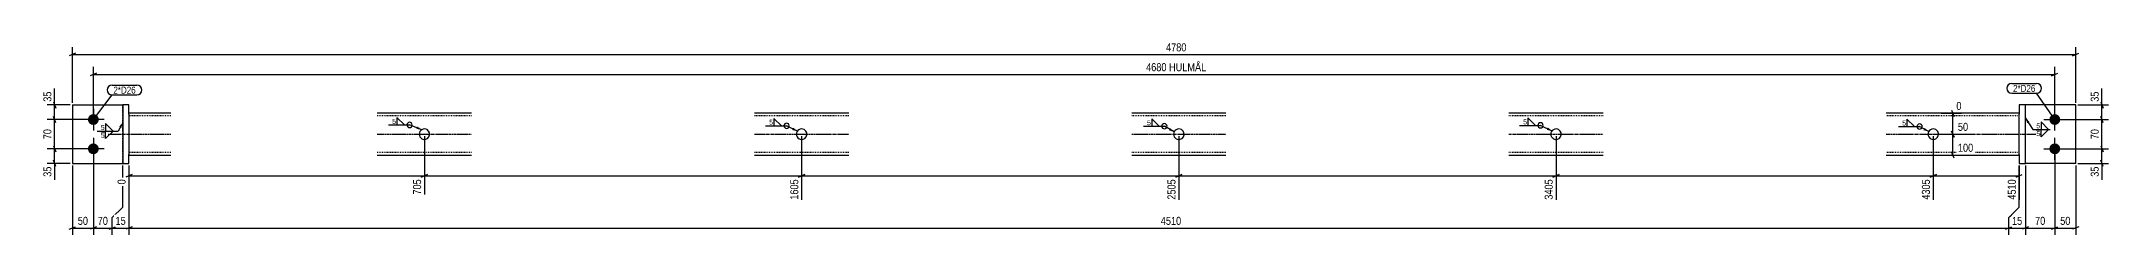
# Model space of a CAD drawing. Header units: millimetres. Extents: x 12 to 16600, y 12 to 475.
# Drawn here: x 11668 to 16600, y 12 to 475 of the extents above; entities that cross this region are included whole.
import ezdxf

# ---------------------------------------------------------------- set-up
doc = ezdxf.new("R2010")
doc.units = ezdxf.units.MM
doc.linetypes.add('DXK_LINE_DOT2', pattern=[3.9198, 1.9599, -1.9599])
doc.linetypes.add('DXK_LINE_DOT3', pattern=[5.9187, 2.979, -0.9799, 0.9799, -0.9799])
for name, color, linetype in [('MÅLSÆTNING', 7, 'Continuous'), ('STÅL', 7, 'Continuous'), ('TEKST', 7, 'Continuous')]:
    doc.layers.add(name, color=color, linetype=linetype)
doc.styles.add('Arial Narrow', font='ARIALN.TTF', dxfattribs={"height": 0.2})

msp = doc.modelspace()

# ---------------------------------------------------------------- hatches: boundary and pattern name
at = {"layer": 'STÅL', "linetype": 'Continuous'}
for points in [[(11791.8, 274.5, -1), (11791.8, 300.5, -1)], [(16471.8, 300.5, -1), (16471.8, 274.5, -1)], [(11791.8, 204.5, -1), (11791.8, 230.5, -1)], [(16471.8, 230.5, -1), (16471.8, 204.5, -1)]]:
    msp.add_hatch(color=96, dxfattribs=at).paths.add_polyline_path(points)
at = {"layer": 'TEKST', "linetype": 'Continuous'}
for points in [[(11853.2, 270.4), (11861.8, 279.9), (11858.7, 267.4)], [(12565.2, 270.7), (12575.7, 263.3), (12562.9, 264.9)], [(13462.1, 268), (13471.9, 259.6), (13459.3, 262.4)], [(14361.5, 267), (14370.8, 258), (14358.4, 261.5)], [(15262.5, 268.4), (15272.4, 260.1), (15259.8, 262.8)], [(16161.6, 267.5), (16171, 258.7), (16158.5, 262.1)]]:
    msp.add_hatch(color=3, dxfattribs=at).paths.add_polyline_path(points)

# ---------------------------------------------------------------- linework, layer by layer
at = {"layer": 'MÅLSÆTNING', "color": 7, "linetype": 'Continuous'}
for p, q in [((11749.3, 446), (11734.3, 440)), ((11741.8, 327.5), (11741.8, 460.7)), ((16514.3, 440), (16529.3, 446)), ((16521.8, 327.5), (16521.8, 460.7)), ((11799.3, 398.4), (11784.3, 392.4)), ((11791.8, 292.5), (11791.8, 413.2)), ((11791.8, 395.4), (16471.8, 395.4)), ((16464.3, 392.4), (16479.3, 398.4)), ((16471.8, 292.5), (16471.8, 413.2)), ((11736.8, 322.5), (11681.7, 322.5)), ((11696.5, 330), (11702.5, 315)), ((11699.5, 287.5), (11699.5, 322.5)), ((16200.3, 302.5), (16249.1, 302.5)), ((16225.4, 310), (16231.4, 295)), ((16228.4, 252.5), (16228.4, 302.5)), ((16526.8, 322.5), (16600.3, 322.5)), ((16581.3, 330), (16587.3, 315)), ((16584.3, 287.5), (16584.3, 322.5)), ((11786.8, 287.5), (11681.7, 287.5)), ((11786.8, 287.5), (11681.7, 287.5)), ((11702.5, 280), (11696.5, 295)), ((11702.5, 280), (11696.5, 295)), ((11699.5, 217.5), (11699.5, 287.5)), ((12581.8, 247.5), (12581.8, 108)), ((12581.8, 247.5), (12581.8, 108)), ((13481.8, 247.5), (13481.8, 95.8)), ((14381.8, 247.5), (14381.8, 95.8)), ((14381.8, 247.5), (14381.8, 95.8)), ((15281.8, 247.5), (15281.8, 95.8)), ((16181.8, 247.5), (16181.8, 95.8)), ((16181.8, 247.5), (16181.8, 95.8)), ((16186.8, 252.5), (16268.6, 252.5)), ((16186.8, 252.5), (16268.6, 252.5)), ((16231.4, 245), (16225.4, 260)), ((16225.4, 260), (16231.4, 245)), ((16228.4, 202.5), (16228.4, 252.5)), ((16476.8, 287.5), (16600.3, 287.5)), ((16476.8, 287.5), (16600.3, 287.5)), ((16587.3, 280), (16581.3, 295)), ((16587.3, 280), (16581.3, 295)), ((16584.3, 217.5), (16584.3, 287.5)), ((11786.8, 217.5), (11681.7, 217.5)), ((11696.5, 225), (11702.5, 210)), ((11791.8, 212.5), (11791.8, 12)), ((16200.7, 202.5), (16280.8, 202.5)), ((16231.4, 195), (16225.4, 210)), ((16471.8, 212.5), (16471.8, 12)), ((16476.8, 217.5), (16600.3, 217.5)), ((16581.3, 225), (16587.3, 210)), ((11736.8, 182.5), (11681.7, 182.5)), ((11702.5, 175), (11696.5, 190)), ((11741.8, 177.5), (11741.8, 12)), ((11861.8, 78), (11861.8, 177.5)), ((11861.8, 78), (11861.8, 177.5)), ((11884.3, 156), (11869.3, 150)), ((11876.8, 177.5), (11876.8, 12)), ((11876.8, 177.5), (11876.8, 12)), ((11876.8, 177.5), (11876.8, 132.4)), ((11876.8, 153), (12581.8, 153)), ((12589.3, 156), (12574.3, 150)), ((12574.3, 150), (12589.3, 156)), ((12581.8, 153), (13481.8, 153)), ((13474.3, 150), (13489.3, 156)), ((14389.3, 156), (14374.3, 150)), ((14374.3, 150), (14389.3, 156)), ((14381.8, 153), (15281.8, 153)), ((15274.3, 150), (15289.3, 156)), ((16189.3, 156), (16174.3, 150)), ((16174.3, 150), (16189.3, 156)), ((16181.8, 153), (16386.8, 153)), ((16379.3, 150), (16394.3, 156)), ((16386.8, 78), (16386.8, 177.5)), ((16386.8, 177.5), (16386.8, 95.8)), ((16401.8, 177.5), (16401.8, 12)), ((16521.8, 177.5), (16521.8, 12)), ((16526.8, 182.5), (16600.3, 182.5)), ((16587.3, 175), (16581.3, 190)), ((11836.8, 53), (11861.8, 78)), ((11836.8, 12), (11836.8, 53)), ((16361.8, 53), (16386.8, 78)), ((16361.8, 12), (16361.8, 53)), ((11734.3, 25), (11749.3, 31)), ((11799.3, 31), (11784.3, 25)), ((11791.8, 28), (11836.8, 28)), ((11829.3, 25), (11844.3, 31)), ((11884.3, 31), (11869.3, 25)), ((11884.3, 31), (11869.3, 25)), ((16354.3, 25), (16369.3, 31)), ((16361.8, 28), (16401.8, 28)), ((16409.3, 31), (16394.3, 25)), ((16464.3, 25), (16479.3, 31)), ((16471.8, 28), (16521.8, 28)), ((16529.3, 31), (16514.3, 25))]:
    msp.add_line(p, q, dxfattribs=at)
at = {"layer": 'STÅL', "color": 2, "linetype": 'Continuous'}
for p, q in [((11741.8, 322.5), (11861.8, 322.5)), ((11741.8, 322.5), (11741.8, 182.5)), ((11861.8, 322.5), (11861.8, 182.5)), ((11876.8, 322.5), (11861.8, 322.5)), ((11876.8, 300.6), (11876.8, 322.5)), ((11976.8, 302.5), (11876.8, 302.5)), ((11876.8, 300.6), (11876.8, 204.3)), ((12694.3, 302.5), (12469.3, 302.5)), ((13594.3, 302.5), (13369.3, 302.5)), ((14494.3, 302.5), (14269.3, 302.5)), ((15394.3, 302.5), (15169.3, 302.5)), ((16386.8, 302.5), (16069.3, 302.5)), ((16401.8, 322.5), (16386.8, 322.5)), ((16386.8, 322.5), (16386.8, 300.6)), ((16386.8, 204.3), (16386.8, 300.6)), ((16521.8, 322.5), (16401.8, 322.5)), ((16401.8, 182.5), (16401.8, 322.5)), ((16521.8, 182.5), (16521.8, 322.5)), ((11876.8, 182.5), (11876.8, 204.3)), ((11876.8, 202.5), (11976.8, 202.5)), ((12469.3, 202.5), (12694.3, 202.5)), ((13369.3, 202.5), (13594.3, 202.5)), ((14269.3, 202.5), (14494.3, 202.5)), ((15169.3, 202.5), (15394.3, 202.5)), ((16069.3, 202.5), (16386.8, 202.5)), ((16386.8, 204.3), (16386.8, 182.5)), ((11741.8, 182.5), (11861.8, 182.5)), ((11861.8, 182.5), (11876.8, 182.5)), ((16386.8, 182.5), (16401.8, 182.5)), ((16521.8, 182.5), (16401.8, 182.5))]:
    msp.add_line(p, q, dxfattribs=at)
at = {"layer": 'STÅL', "color": 96, "linetype": 'Continuous'}
for p, q in [((11791.8, 313.5), (11791.8, 261.5)), ((16471.8, 261.5), (16471.8, 313.5)), ((11817.8, 287.5), (11765.8, 287.5)), ((16445.8, 287.5), (16497.8, 287.5)), ((11817.8, 217.5), (11765.8, 217.5)), ((11791.8, 243.5), (11791.8, 191.5)), ((16445.8, 217.5), (16497.8, 217.5)), ((16471.8, 191.5), (16471.8, 243.5))]:
    msp.add_line(p, q, dxfattribs=at)
at = {"layer": 'STÅL', "color": 7, "linetype": 'DXK_LINE_DOT2'}
for p, q in [((11861.8, 182.5), (11861.8, 322.5)), ((11876.8, 302.5), (11876.8, 301.6)), ((11876.8, 300.6), (11876.8, 301.6)), ((11876.8, 300.6), (11876.8, 204.3)), ((11976.8, 296.5), (11876.8, 296.5)), ((12694.3, 296.5), (12469.3, 296.5)), ((13594.3, 296.5), (13369.3, 296.5)), ((14494.3, 296.5), (14269.3, 296.5)), ((15394.3, 296.5), (15169.3, 296.5)), ((16386.8, 296.5), (16069.3, 296.5)), ((16386.8, 301.6), (16386.8, 302.5)), ((16386.8, 301.6), (16386.8, 300.6)), ((16386.8, 204.3), (16386.8, 300.6)), ((16401.8, 182.5), (16401.8, 322.5)), ((11976.8, 208.5), (11876.8, 208.5)), ((11876.8, 202.5), (11876.8, 204.3)), ((12694.3, 208.5), (12469.3, 208.5)), ((13594.3, 208.5), (13369.3, 208.5)), ((14494.3, 208.5), (14269.3, 208.5)), ((15394.3, 208.5), (15169.3, 208.5)), ((16386.8, 208.5), (16069.3, 208.5)), ((16386.8, 203.4), (16386.8, 204.3)), ((16386.8, 203.4), (16386.8, 202.5))]:
    msp.add_line(p, q, dxfattribs=at)
at = {"layer": 'STÅL', "color": 7, "linetype": 'DXK_LINE_DOT3'}
for p, q in [((11826.8, 252.5), (11976.8, 252.5)), ((12469.3, 252.5), (12694.3, 252.5)), ((12581.8, 252.5), (12581.8, 252.5)), ((13369.3, 252.5), (13594.3, 252.5)), ((13481.8, 252.5), (13481.8, 252.5)), ((14269.3, 252.5), (14494.3, 252.5)), ((14381.8, 252.5), (14381.8, 252.5)), ((15169.3, 252.5), (15394.3, 252.5)), ((15281.8, 252.5), (15281.8, 252.5)), ((16069.3, 252.5), (16436.8, 252.5)), ((16181.8, 252.5), (16181.8, 252.5))]:
    msp.add_line(p, q, dxfattribs=at)
at = {"layer": 'STÅL', "color": 2, "linetype": 'Continuous'}
for centre, start, end in [((12581.8, 252.5), 60.3737, 240.3737), ((12581.8, 252.5), 240.3737, 60.3737), ((13481.8, 252.5), 60.3737, 240.3737), ((13481.8, 252.5), 240.3737, 60.3737), ((14381.8, 252.5), 60.3737, 240.3737), ((14381.8, 252.5), 240.3737, 60.3737), ((15281.8, 252.5), 60.3737, 240.3737), ((15281.8, 252.5), 240.3737, 60.3737), ((16181.8, 252.5), 30.3737, 210.3737), ((16181.8, 252.5), 210.3737, 30.3737)]:
    msp.add_arc(centre, 12.5, start, end, dxfattribs=at)
at = {"layer": 'TEKST', "color": 3, "linetype": 'Continuous'}
for p, q in [((11861.8, 279.9), (11851.2, 260.1)), ((12575.7, 263.3), (12546.3, 274.6)), ((13471.9, 259.6), (13445.8, 272.6)), ((14370.8, 258), (14347.3, 271.6)), ((15272.4, 260.1), (15244.7, 273.6)), ((16171, 258.7), (16149.3, 270.8))]:
    msp.add_line(p, q, dxfattribs=at)
for centre, start, end in [((12546.3, 274.6), 90, 270), ((12546.3, 274.6), 270, 90), ((13445.8, 272.6), 90, 270), ((13445.8, 272.6), 270, 90), ((14347.3, 271.6), 90, 270), ((14347.3, 271.6), 270, 90), ((15244.7, 273.6), 90, 270), ((15244.7, 273.6), 270, 90), ((16149.3, 270.8), 90, 270), ((16149.3, 270.8), 270, 90)]:
    msp.add_arc(centre, 6.25, start, end, dxfattribs=at)

# ---------------------------------------------------------------- wipeouts: each hides what was drawn before it
at = {"color": 0}
msp.add_wipeout([(11892.9, 349.5), (11892.9, 367), (11839.6, 367), (11839.6, 349.5)], dxfattribs=at).dxf.layer = 'TEKST'

# ---------------------------------------------------------------- next in the draw order: wipeouts: each hides what was drawn before it
for points, layer in [([(14451.5, 399.2), (14451.5, 427.2), (14299.7, 427.2), (14299.7, 399.2)], 'MÅLSÆTNING'), ([(11695.7, 358.3), (11667.7, 358.3), (11667.7, 326), (11695.7, 326)], 'MÅLSÆTNING'), ([(16580.6, 358.3), (16552.6, 358.3), (16552.6, 326), (16580.6, 326)], 'MÅLSÆTNING'), ([(11695.7, 268.7), (11667.7, 268.7), (11667.7, 236.3), (11695.7, 236.3)], 'MÅLSÆTNING'), ([(16580.6, 268.7), (16552.6, 268.7), (16552.6, 236.3), (16580.6, 236.3)], 'MÅLSÆTNING'), ([(11830.5, 31.8), (11830.5, 59.7), (11798.2, 59.7), (11798.2, 31.8)], 'MÅLSÆTNING'), ([(16398, 31.8), (16398, 59.7), (16365.7, 59.7), (16365.7, 31.8)], 'MÅLSÆTNING'), ([(16513, 31.8), (16513, 59.7), (16480.7, 59.7), (16480.7, 31.8)], 'MÅLSÆTNING'), ([(11892.9, 349.5), (11892.9, 367), (11839.6, 367), (11839.6, 349.5)], 'TEKST'), ([(16425.5, 353.5), (16425.5, 371), (16372.2, 371), (16372.2, 353.5)], 'TEKST'), ([(12513.5, 276.1), (12513.5, 290.6), (12503.9, 290.6), (12503.9, 276.1)], 'TEKST'), ([(13413, 274.1), (13413, 288.6), (13403.4, 288.6), (13403.4, 274.1)], 'TEKST'), ([(14314.5, 273.1), (14314.5, 287.6), (14304.9, 287.6), (14304.9, 273.1)], 'TEKST'), ([(15212, 275.1), (15212, 289.6), (15202.4, 289.6), (15202.4, 275.1)], 'TEKST'), ([(16116.5, 272.3), (16116.5, 286.8), (16106.9, 286.8), (16106.9, 272.3)], 'TEKST'), ([(16436.4, 265.6), (16436.4, 280.1), (16426.8, 280.1), (16426.8, 265.6)], 'TEKST')]:
    msp.add_wipeout(points, dxfattribs=at).dxf.layer = layer
at = {"color": 0, "linetype": 'Continuous'}
for points in [[(16253.1, 306.5), (16253.1, 334.5), (16232.9, 334.5), (16232.9, 306.5)], [(11872.8, 148.5), (11844.8, 148.5), (11844.8, 128.4), (11872.8, 128.4)], [(12577.8, 148.5), (12549.8, 148.5), (12549.8, 104), (12577.8, 104)], [(13477.8, 148.5), (13449.8, 148.5), (13449.8, 91.8), (13477.8, 91.8)], [(15277.8, 148.5), (15249.8, 148.5), (15249.8, 91.8), (15277.8, 91.8)], [(16382.8, 148.5), (16354.8, 148.5), (16354.8, 91.8), (16382.8, 91.8)]]:
    msp.add_wipeout(points, dxfattribs=at).dxf.layer = 'MÅLSÆTNING'

# ---------------------------------------------------------------- next in the draw order: linework, layer by layer
at = {"layer": 'MÅLSÆTNING', "color": 7, "linetype": 'Continuous'}
for p, q in [((11741.8, 443), (16521.8, 443)), ((11699.5, 322.5), (11699.5, 361.8)), ((11699.5, 322.5), (11699.5, 361.8)), ((16584.3, 322.5), (16584.3, 361.8)), ((16584.3, 322.5), (16584.3, 361.8)), ((13481.8, 247.5), (13481.8, 95.8)), ((15281.8, 247.5), (15281.8, 95.8)), ((11786.8, 217.5), (11681.7, 217.5)), ((11696.5, 225), (11702.5, 210)), ((11699.5, 182.5), (11699.5, 217.5)), ((11791.8, 212.5), (11791.8, 12)), ((16471.8, 212.5), (16471.8, 12)), ((16476.8, 217.5), (16600.3, 217.5)), ((16581.3, 225), (16587.3, 210)), ((16584.3, 182.5), (16584.3, 217.5)), ((13489.3, 156), (13474.3, 150)), ((13481.8, 153), (14381.8, 153)), ((15289.3, 156), (15274.3, 150)), ((15281.8, 153), (16181.8, 153)), ((16386.8, 78), (16386.8, 177.5)), ((16401.8, 177.5), (16401.8, 12)), ((11836.8, 53), (11861.8, 78)), ((11836.8, 12), (11836.8, 53)), ((16361.8, 53), (16386.8, 78)), ((16361.8, 12), (16361.8, 53)), ((11741.8, 28), (11791.8, 28)), ((11799.3, 31), (11784.3, 25)), ((11829.3, 25), (11844.3, 31)), ((11836.8, 28), (11876.8, 28)), ((11876.8, 28), (16361.8, 28)), ((16354.3, 25), (16369.3, 31)), ((16409.3, 31), (16394.3, 25)), ((16401.8, 28), (16471.8, 28)), ((16464.3, 25), (16479.3, 31))]:
    msp.add_line(p, q, dxfattribs=at)
at = {"layer": 'TEKST', "color": 7, "linetype": 'Continuous'}
for p, q in [((11791.8, 287.5), (11836.6, 346.5)), ((11836.6, 370), (11895.9, 370)), ((11836.6, 346.5), (11895.9, 346.5))]:
    msp.add_line(p, q, dxfattribs=at)
at = {"layer": 'TEKST', "color": 3, "linetype": 'Continuous'}
for p, q in [((12496.2, 274.6), (12546.3, 274.6)), ((12533.9, 274.6), (12516.1, 292.5)), ((12516.1, 292.5), (12516.1, 274.6)), ((12516.1, 274.6), (12533.9, 274.6)), ((13395.6, 272.6), (13445.8, 272.6)), ((13433.4, 272.6), (13415.6, 290.4)), ((13415.6, 290.4), (13415.6, 272.6)), ((13415.6, 272.6), (13433.4, 272.6)), ((14297.2, 271.6), (14347.3, 271.6)), ((14335, 271.6), (14317.1, 289.4)), ((14317.1, 289.4), (14317.1, 271.6)), ((14317.1, 271.6), (14335, 271.6)), ((15194.6, 273.6), (15244.7, 273.6)), ((15232.4, 273.6), (15214.6, 291.4)), ((15214.6, 291.4), (15214.6, 273.6)), ((15214.6, 273.6), (15232.4, 273.6)), ((16099.1, 270.8), (16149.3, 270.8)), ((16136.9, 270.8), (16119.1, 288.7)), ((16119.1, 288.7), (16119.1, 270.8)), ((16119.1, 270.8), (16136.9, 270.8)), ((16456.9, 264.1), (16439, 282)), ((16439, 282), (16439, 264.1)), ((16439, 264.1), (16456.9, 264.1))]:
    msp.add_line(p, q, dxfattribs=at)
at = {"layer": 'TEKST', "color": 7, "linetype": 'Continuous'}
for centre, start, end in [((11836.6, 358.2), 90, 270), ((11895.9, 358.2), 270, 90)]:
    msp.add_arc(centre, 11.7, start, end, dxfattribs=at)

# ---------------------------------------------------------------- next in the draw order: texts
at = {"layer": 'MÅLSÆTNING', "color": 3, "style": 'Arial Narrow'}
for s, height, p in [('4680 HULMÅL', 19.089, (14303.7, 403.2)), ('70', 19.09, (11802.2, 35.7)), ('15', 19.09, (16369.7, 35.7)), ('50', 19.09, (16484.7, 35.7))]:
    msp.add_text(s, height=height, dxfattribs=at).set_placement(p)
for s, p in [('35', (11691.7, 330)), ('35', (16576.6, 330)), ('70', (11691.7, 240.3)), ('70', (16576.6, 240.3))]:
    msp.add_text(s, height=19.09, rotation=90.0002, dxfattribs=at).set_placement(p)
at = {"layer": 'MÅLSÆTNING', "color": 3, "linetype": 'Continuous', "style": 'Arial Narrow'}
msp.add_text('0', height=19.1, dxfattribs=at).set_placement((16236.9, 310.5))
for s, height, p in [('0', 19.1, (11868.8, 132.4)), ('705', 19.09, (12573.8, 108)), ('1605', 19.09, (13473.8, 95.8)), ('3405', 19.09, (15273.8, 95.8)), ('4510', 19.09, (16378.8, 95.8))]:
    msp.add_text(s, height=height, rotation=90.0002, dxfattribs=at).set_placement(p)
at = {"layer": 'TEKST', "color": 3, "style": 'Arial Narrow'}
for s, height, p in [('2*D26', 16.7, (11839.6, 349.5)), ('5', 11.9, (12504.9, 277.1)), ('5', 11.9, (13404.4, 275.1)), ('5', 11.9, (14305.9, 274.1)), ('5', 11.9, (15203.4, 276.1)), ('5', 11.9, (16107.9, 273.3))]:
    msp.add_text(s, height=height, dxfattribs=at).set_placement(p)

# ---------------------------------------------------------------- next in the draw order: wipeouts: each hides what was drawn before it
at = {"color": 0, "linetype": 'Continuous'}
msp.add_wipeout([(16268.9, 256.5), (16268.9, 284.5), (16236.6, 284.5), (16236.6, 256.5)], dxfattribs=at).dxf.layer = 'MÅLSÆTNING'
at = {"color": 0}
msp.add_wipeout([(16425.5, 353.5), (16425.5, 371), (16372.2, 371), (16372.2, 353.5)], dxfattribs=at).dxf.layer = 'TEKST'

# ---------------------------------------------------------------- next in the draw order: linework, layer by layer
at = {"layer": 'TEKST', "color": 7, "linetype": 'Continuous'}
for p, q in [((16369.2, 374), (16428.5, 374)), ((16369.2, 350.5), (16428.5, 350.5)), ((16471.8, 287.5), (16428.5, 350.5))]:
    msp.add_line(p, q, dxfattribs=at)
for centre, start, end in [((16369.2, 362.2), 90, 270), ((16428.5, 362.2), 270, 90)]:
    msp.add_arc(centre, 11.7, start, end, dxfattribs=at)

# ---------------------------------------------------------------- next in the draw order: texts
at = {"layer": 'MÅLSÆTNING', "color": 3, "linetype": 'Continuous', "style": 'Arial Narrow'}
msp.add_text('50', height=19.09, dxfattribs=at).set_placement((16240.6, 260.5))
at = {"layer": 'TEKST', "color": 3, "style": 'Arial Narrow'}
msp.add_text('2*D26', height=16.7, dxfattribs=at).set_placement((16372.2, 353.5))

# ---------------------------------------------------------------- next in the draw order: wipeouts: each hides what was drawn before it
at = {"color": 0}
for points, layer in [([(14404, 446.7), (14404, 474.7), (14347.2, 474.7), (14347.2, 446.7)], 'MÅLSÆTNING'), ([(11695.7, 179), (11667.7, 179), (11667.7, 146.6), (11695.7, 146.6)], 'MÅLSÆTNING'), ([(16580.6, 179), (16552.6, 179), (16552.6, 146.6), (16580.6, 146.6)], 'MÅLSÆTNING'), ([(11783, 31.8), (11783, 59.7), (11750.7, 59.7), (11750.7, 31.8)], 'MÅLSÆTNING'), ([(11873, 31.8), (11873, 59.7), (11840.7, 59.7), (11840.7, 31.8)], 'MÅLSÆTNING'), ([(14391.5, 31.8), (14391.5, 59.7), (14334.7, 59.7), (14334.7, 31.8)], 'MÅLSÆTNING'), ([(16453, 31.8), (16453, 59.7), (16420.7, 59.7), (16420.7, 31.8)], 'MÅLSÆTNING'), ([(11818.5, 261.6), (11818.5, 276.1), (11808.9, 276.1), (11808.9, 261.6)], 'TEKST')]:
    msp.add_wipeout(points, dxfattribs=at).dxf.layer = layer
at = {"color": 0, "linetype": 'Continuous'}
for points, layer in [([(16281.1, 206.5), (16281.1, 234.5), (16236.6, 234.5), (16236.6, 206.5)], 'MÅLSÆTNING'), ([(14377.8, 148.5), (14349.8, 148.5), (14349.8, 91.8), (14377.8, 91.8)], 'MÅLSÆTNING'), ([(16177.8, 148.5), (16149.8, 148.5), (16149.8, 91.8), (16177.8, 91.8)], 'MÅLSÆTNING'), ([(16436.4, 246.9), (16436.4, 261.4), (16426.8, 261.4), (16426.8, 246.9)], 'TEKST')]:
    msp.add_wipeout(points, dxfattribs=at).dxf.layer = layer

# ---------------------------------------------------------------- next in the draw order: hatches: boundary and pattern name
at = {"layer": 'TEKST', "linetype": 'Continuous'}
msp.add_hatch(color=3, dxfattribs=at).paths.add_polyline_path([(16405.9, 278.9), (16401.8, 291.1), (16411.2, 282.2)])

# ---------------------------------------------------------------- next in the draw order: linework, layer by layer
at = {"layer": 'MÅLSÆTNING', "color": 7, "linetype": 'Continuous'}
for p, q in [((11699.5, 182.5), (11699.5, 143.1)), ((11699.5, 182.5), (11699.5, 143.1)), ((16584.3, 182.5), (16584.3, 143.1)), ((16584.3, 182.5), (16584.3, 143.1))]:
    msp.add_line(p, q, dxfattribs=at)
at = {"layer": 'TEKST', "color": 3, "linetype": 'Continuous'}
for p, q in [((11838.9, 260.1), (11821, 278)), ((11821, 278), (11821, 260.1)), ((11821, 260.1), (11838.9, 260.1)), ((16401.8, 291.1), (16419.1, 264.1)), ((16419.1, 264.1), (16460.4, 264.1)), ((16439, 264.1), (16456.9, 264.1)), ((16456.9, 264.1), (16439, 246.2)), ((16439, 246.2), (16439, 264.1))]:
    msp.add_line(p, q, dxfattribs=at)

# ---------------------------------------------------------------- next in the draw order: texts
at = {"layer": 'MÅLSÆTNING', "color": 3, "style": 'Arial Narrow'}
for s, p in [('4780', (14351.2, 450.7)), ('50', (11754.7, 35.7)), ('15', (11844.7, 35.7)), ('4510', (14338.7, 35.7)), ('70', (16424.7, 35.7))]:
    msp.add_text(s, height=19.09, dxfattribs=at).set_placement(p)
at = {"layer": 'MÅLSÆTNING', "color": 3, "linetype": 'Continuous', "style": 'Arial Narrow'}
msp.add_text('100', height=19.09, dxfattribs=at).set_placement((16240.6, 210.5))
at = {"layer": 'MÅLSÆTNING', "color": 3, "style": 'Arial Narrow'}
for p in [(11691.7, 150.6), (16576.6, 150.6)]:
    msp.add_text('35', height=19.09, rotation=90.0002, dxfattribs=at).set_placement(p)
at = {"layer": 'MÅLSÆTNING', "color": 3, "linetype": 'Continuous', "style": 'Arial Narrow'}
for s, p in [('2505', (14373.8, 95.8)), ('4305', (16173.8, 95.8))]:
    msp.add_text(s, height=19.09, rotation=90.0002, dxfattribs=at).set_placement(p)
at = {"layer": 'TEKST', "color": 3, "style": 'Arial Narrow'}
msp.add_text('5', height=11.9, dxfattribs=at).set_placement((16427.8, 266.6))
at = {"layer": 'TEKST', "color": 3, "linetype": 'Continuous', "style": 'Arial Narrow'}
msp.add_text('5', height=11.9, dxfattribs=at).set_placement((16427.8, 247.9))

# ---------------------------------------------------------------- next in the draw order: wipeouts: each hides what was drawn before it
at = {"color": 0, "linetype": 'Continuous'}
msp.add_wipeout([(11818.5, 242.9), (11818.5, 257.4), (11808.9, 257.4), (11808.9, 242.9)], dxfattribs=at).dxf.layer = 'TEKST'

# ---------------------------------------------------------------- next in the draw order: linework, layer by layer
at = {"layer": 'TEKST', "color": 3, "linetype": 'Continuous'}
for p, q in [((11801.1, 260.1), (11851.2, 260.1)), ((11821, 260.1), (11838.9, 260.1)), ((11838.9, 260.1), (11821, 242.3)), ((11821, 242.3), (11821, 260.1))]:
    msp.add_line(p, q, dxfattribs=at)

# ---------------------------------------------------------------- next in the draw order: texts
at = {"layer": 'TEKST', "color": 3, "style": 'Arial Narrow'}
msp.add_text('5', height=11.9, dxfattribs=at).set_placement((11809.9, 262.6))
at = {"layer": 'TEKST', "color": 3, "linetype": 'Continuous', "style": 'Arial Narrow'}
msp.add_text('5', height=11.9, dxfattribs=at).set_placement((11809.9, 243.9))

doc.saveas('drawing.dxf')
